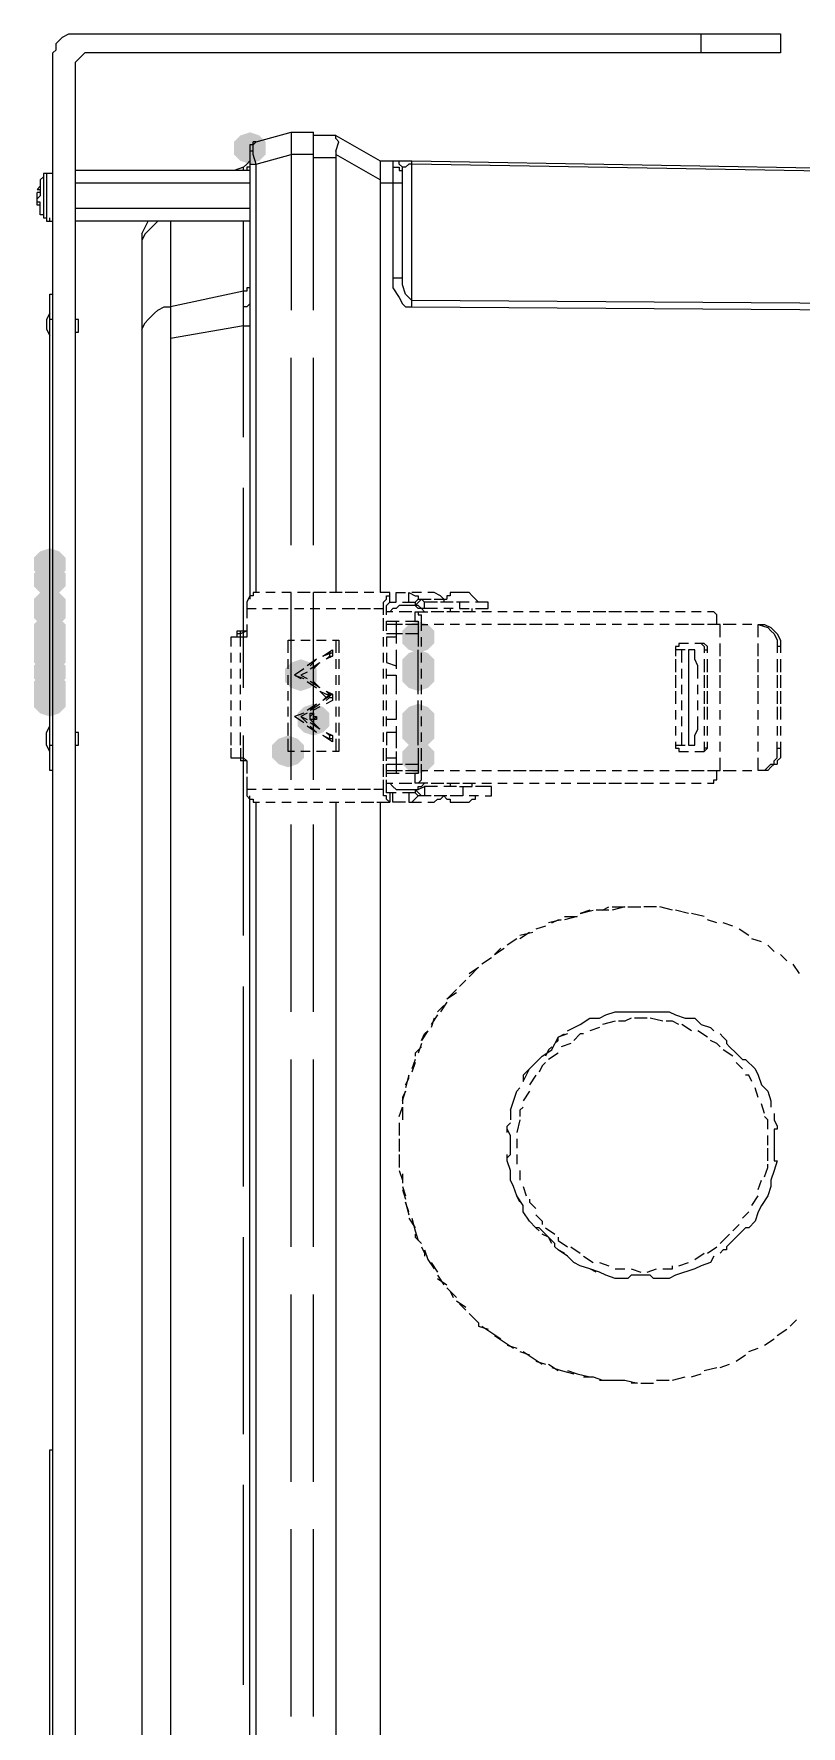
# Model space of a CAD drawing. Header units: feet. Extents: x -4 to 2246, y -9 to 1440.
# Drawn here: x 2061.952 to 2062.596, y 1385.548 to 1386.97 of the extents above; entities that cross this region are included whole.
import ezdxf

# ---------------------------------------------------------------- set-up
doc = ezdxf.new("R2010")
doc.units = ezdxf.units.FT
doc.header["$MEASUREMENT"] = 0
doc.layers.add('PDF8_LP_OBJ-Hidden', color=7, linetype='Continuous')
doc.layers.add('PDF8_LP_OBJ-Misc', color=7, linetype='Continuous')

msp = doc.modelspace()

# ---------------------------------------------------------------- hatches: boundary and pattern name
at = {"layer": 'PDF8_LP_OBJ-Hidden', "transparency": 33554559}
for points in [[(2062.274521, 1386.476559), (2062.282522, 1386.473892), (2062.287857, 1386.468557), (2062.287857, 1386.457889), (2062.282522, 1386.452554), (2062.274521, 1386.449887), (2062.266519, 1386.452554), (2062.261185, 1386.457889), (2062.261185, 1386.468557), (2062.266519, 1386.473892)], [(2062.175836, 1386.444553), (2062.183837, 1386.441886), (2062.189172, 1386.436551), (2062.189172, 1386.425883), (2062.183837, 1386.420548), (2062.175836, 1386.417881), (2062.167834, 1386.420548), (2062.1625, 1386.425883), (2062.1625, 1386.436551), (2062.167834, 1386.441886)], [(2062.274521, 1386.452554), (2062.282522, 1386.449887), (2062.287857, 1386.444553), (2062.287857, 1386.433884), (2062.282522, 1386.42855), (2062.274521, 1386.425883), (2062.266519, 1386.42855), (2062.261185, 1386.433884), (2062.261185, 1386.444553), (2062.266519, 1386.449887)], [(2062.274521, 1386.444553), (2062.282522, 1386.441886), (2062.287857, 1386.436551), (2062.287857, 1386.425883), (2062.282522, 1386.420548), (2062.274521, 1386.417881), (2062.266519, 1386.420548), (2062.261185, 1386.425883), (2062.261185, 1386.436551), (2062.266519, 1386.441886)], [(2062.186504, 1386.407213), (2062.194506, 1386.404545), (2062.19984, 1386.399211), (2062.19984, 1386.388542), (2062.194506, 1386.383208), (2062.186504, 1386.380541), (2062.178503, 1386.383208), (2062.173169, 1386.388542), (2062.173169, 1386.399211), (2062.178503, 1386.404545)], [(2062.274521, 1386.407213), (2062.282522, 1386.404545), (2062.287857, 1386.399211), (2062.287857, 1386.388542), (2062.282522, 1386.383208), (2062.274521, 1386.380541), (2062.266519, 1386.383208), (2062.261185, 1386.388542), (2062.261185, 1386.399211), (2062.266519, 1386.404545)], [(2062.274521, 1386.396544), (2062.282522, 1386.393877), (2062.287857, 1386.388542), (2062.287857, 1386.377874), (2062.282522, 1386.372539), (2062.274521, 1386.369872), (2062.266519, 1386.372539), (2062.261185, 1386.377874), (2062.261185, 1386.388542), (2062.266519, 1386.393877)], [(2062.165167, 1386.380541), (2062.173169, 1386.377874), (2062.178503, 1386.372539), (2062.178503, 1386.361871), (2062.173169, 1386.356536), (2062.165167, 1386.353869), (2062.157166, 1386.356536), (2062.151831, 1386.361871), (2062.151831, 1386.372539), (2062.157166, 1386.377874)], [(2062.274521, 1386.375207), (2062.282522, 1386.372539), (2062.287857, 1386.367205), (2062.287857, 1386.356536), (2062.282522, 1386.351202), (2062.274521, 1386.348535), (2062.266519, 1386.351202), (2062.261185, 1386.356536), (2062.261185, 1386.367205), (2062.266519, 1386.372539)]]:
    msp.add_hatch(color=256, dxfattribs=at).paths.add_polyline_path(points)
at = {"layer": 'PDF8_LP_OBJ-Misc', "transparency": 33554559}
for points in [[(2062.133161, 1386.887302), (2062.141163, 1386.884635), (2062.146497, 1386.8793), (2062.146497, 1386.868632), (2062.141163, 1386.863297), (2062.133161, 1386.86063), (2062.12516, 1386.863297), (2062.119825, 1386.868632), (2062.119825, 1386.8793), (2062.12516, 1386.884635)], [(2061.96513, 1386.537904), (2061.973131, 1386.535236), (2061.978466, 1386.529902), (2061.978466, 1386.519233), (2061.973131, 1386.513899), (2061.96513, 1386.511232), (2061.957128, 1386.513899), (2061.951794, 1386.519233), (2061.951794, 1386.529902), (2061.957128, 1386.535236)], [(2061.96513, 1386.524568), (2061.973131, 1386.521901), (2061.978466, 1386.516566), (2061.978466, 1386.505898), (2061.973131, 1386.500563), (2061.96513, 1386.497896), (2061.957128, 1386.500563), (2061.951794, 1386.505898), (2061.951794, 1386.516566), (2061.957128, 1386.521901)], [(2061.96513, 1386.50323), (2061.973131, 1386.500563), (2061.978466, 1386.495229), (2061.978466, 1386.48456), (2061.973131, 1386.479226), (2061.96513, 1386.476559), (2061.957128, 1386.479226), (2061.951794, 1386.48456), (2061.951794, 1386.495229), (2061.957128, 1386.500563)], [(2061.96513, 1386.497896), (2061.973131, 1386.495229), (2061.978466, 1386.489895), (2061.978466, 1386.479226), (2061.973131, 1386.473892), (2061.96513, 1386.471225), (2061.957128, 1386.473892), (2061.951794, 1386.479226), (2061.951794, 1386.489895), (2061.957128, 1386.495229)], [(2061.96513, 1386.481893), (2061.973131, 1386.479226), (2061.978466, 1386.473892), (2061.978466, 1386.463223), (2061.973131, 1386.457889), (2061.96513, 1386.455222), (2061.957128, 1386.457889), (2061.951794, 1386.463223), (2061.951794, 1386.473892), (2061.957128, 1386.479226)], [(2061.96513, 1386.479226), (2061.973131, 1386.476559), (2061.978466, 1386.471225), (2061.978466, 1386.460556), (2061.973131, 1386.455222), (2061.96513, 1386.452554), (2061.957128, 1386.455222), (2061.951794, 1386.460556), (2061.951794, 1386.471225), (2061.957128, 1386.476559)], [(2061.96513, 1386.473892), (2061.973131, 1386.471225), (2061.978466, 1386.46589), (2061.978466, 1386.455222), (2061.973131, 1386.449887), (2061.96513, 1386.44722), (2061.957128, 1386.449887), (2061.951794, 1386.455222), (2061.951794, 1386.46589), (2061.957128, 1386.471225)], [(2061.96513, 1386.471225), (2061.973131, 1386.468557), (2061.978466, 1386.463223), (2061.978466, 1386.452554), (2061.973131, 1386.44722), (2061.96513, 1386.444553), (2061.957128, 1386.44722), (2061.951794, 1386.452554), (2061.951794, 1386.463223), (2061.957128, 1386.468557)], [(2061.96513, 1386.468557), (2061.973131, 1386.46589), (2061.978466, 1386.460556), (2061.978466, 1386.449887), (2061.973131, 1386.444553), (2061.96513, 1386.441886), (2061.957128, 1386.444553), (2061.951794, 1386.449887), (2061.951794, 1386.460556), (2061.957128, 1386.46589)], [(2061.96513, 1386.463223), (2061.973131, 1386.460556), (2061.978466, 1386.455222), (2061.978466, 1386.444553), (2061.973131, 1386.439219), (2061.96513, 1386.436551), (2061.957128, 1386.439219), (2061.951794, 1386.444553), (2061.951794, 1386.455222), (2061.957128, 1386.460556)], [(2061.96513, 1386.460556), (2061.973131, 1386.457889), (2061.978466, 1386.452554), (2061.978466, 1386.441886), (2061.973131, 1386.436551), (2061.96513, 1386.433884), (2061.957128, 1386.436551), (2061.951794, 1386.441886), (2061.951794, 1386.452554), (2061.957128, 1386.457889)], [(2061.96513, 1386.44722), (2061.973131, 1386.444553), (2061.978466, 1386.439219), (2061.978466, 1386.42855), (2061.973131, 1386.423216), (2061.96513, 1386.420548), (2061.957128, 1386.423216), (2061.951794, 1386.42855), (2061.951794, 1386.439219), (2061.957128, 1386.444553)], [(2061.96513, 1386.433884), (2061.973131, 1386.431217), (2061.978466, 1386.425883), (2061.978466, 1386.415214), (2061.973131, 1386.40988), (2061.96513, 1386.407213), (2061.957128, 1386.40988), (2061.951794, 1386.415214), (2061.951794, 1386.425883), (2061.957128, 1386.431217)], [(2061.96513, 1386.42855), (2061.973131, 1386.425883), (2061.978466, 1386.420548), (2061.978466, 1386.40988), (2061.973131, 1386.404545), (2061.96513, 1386.401878), (2061.957128, 1386.404545), (2061.951794, 1386.40988), (2061.951794, 1386.420548), (2061.957128, 1386.425883)], [(2061.96513, 1386.425883), (2061.973131, 1386.423216), (2061.978466, 1386.417881), (2061.978466, 1386.407213), (2061.973131, 1386.401878), (2061.96513, 1386.399211), (2061.957128, 1386.401878), (2061.951794, 1386.407213), (2061.951794, 1386.417881), (2061.957128, 1386.423216)], [(2061.96513, 1386.423216), (2061.973131, 1386.420548), (2061.978466, 1386.415214), (2061.978466, 1386.404545), (2061.973131, 1386.399211), (2061.96513, 1386.396544), (2061.957128, 1386.399211), (2061.951794, 1386.404545), (2061.951794, 1386.415214), (2061.957128, 1386.420548)]]:
    msp.add_hatch(color=256, dxfattribs=at).paths.add_polyline_path(points)

# ---------------------------------------------------------------- linework, layer by layer
at = {"layer": 'PDF8_LP_OBJ-Hidden', "lineweight": 25}
for p, q in [((2062.274521, 1386.476559), (2062.274521, 1386.455222)), ((2062.50123, 1386.452554), (2062.50123, 1386.372539)), ((2062.274521, 1386.372539), (2062.274521, 1386.40988)), ((2062.274521, 1386.369872), (2062.274521, 1386.348535)), ((2062.285189, 1386.329865), (2062.274521, 1386.329865)), ((2062.439885, 1386.148498), (2062.485227, 1386.148498)), ((2062.426549, 1385.839107), (2062.447886, 1385.839107))]:
    msp.add_line(p, q, dxfattribs=at)
for points in [[(2062.141163, 1386.500563), (2062.135828, 1386.500563), (2062.135828, 1386.497896), (2062.133161, 1386.497896), (2062.130494, 1386.492562), (2062.130494, 1386.479226)], [(2062.154498, 1386.500563), (2062.146497, 1386.500563)], [(2062.167834, 1386.500563), (2062.159833, 1386.500563)], [(2062.183837, 1386.500563), (2062.173169, 1386.500563)], [(2062.197173, 1386.500563), (2062.186504, 1386.500563)], [(2062.210509, 1386.500563), (2062.19984, 1386.500563)], [(2062.223845, 1386.500563), (2062.213176, 1386.500563)], [(2062.237181, 1386.500563), (2062.229179, 1386.500563)], [(2062.250516, 1386.500563), (2062.242515, 1386.500563)], [(2062.247849, 1386.481893), (2062.247849, 1386.489895), (2062.250516, 1386.492562), (2062.255851, 1386.492562), (2062.255851, 1386.500563), (2062.263852, 1386.500563)], [(2062.250516, 1386.492562), (2062.250516, 1386.500563)], [(2062.266519, 1386.492562), (2062.266519, 1386.500563), (2062.271854, 1386.497896), (2062.274521, 1386.497896), (2062.274521, 1386.495229), (2062.285189, 1386.495229)], [(2062.277188, 1386.500563), (2062.269186, 1386.500563)], [(2062.295858, 1386.495229), (2062.293191, 1386.497896), (2062.287857, 1386.500563), (2062.282522, 1386.500563)], [(2062.325197, 1386.492562), (2062.32253, 1386.495229), (2062.319863, 1386.497896), (2062.317195, 1386.500563), (2062.301192, 1386.500563), (2062.301192, 1386.497896), (2062.298525, 1386.497896), (2062.298525, 1386.495229)], [(2062.130494, 1386.487227), (2062.138495, 1386.487227)], [(2062.14383, 1386.487227), (2062.151831, 1386.487227)], [(2062.157166, 1386.487227), (2062.165167, 1386.487227)], [(2062.170501, 1386.487227), (2062.178503, 1386.487227)], [(2062.183837, 1386.487227), (2062.191839, 1386.487227)], [(2062.197173, 1386.487227), (2062.205175, 1386.487227)], [(2062.210509, 1386.487227), (2062.221178, 1386.487227)], [(2062.223845, 1386.487227), (2062.234513, 1386.487227)], [(2062.237181, 1386.487227), (2062.245182, 1386.487227)], [(2062.245182, 1386.481893), (2062.245182, 1386.492562), (2062.247849, 1386.495229), (2062.247849, 1386.497896), (2062.250516, 1386.497896)], [(2062.253183, 1386.48456), (2062.247849, 1386.48456)], [(2062.274521, 1386.489895), (2062.258518, 1386.489895), (2062.255851, 1386.487227), (2062.253183, 1386.487227), (2062.250516, 1386.48456)], [(2062.269186, 1386.48456), (2062.258518, 1386.48456)], [(2062.261185, 1386.492562), (2062.271854, 1386.492562), (2062.274521, 1386.495229)], [(2062.277188, 1386.495229), (2062.271854, 1386.489895)], [(2062.271854, 1386.492562), (2062.271854, 1386.489895)], [(2062.290524, 1386.487227), (2062.274521, 1386.487227), (2062.271854, 1386.489895)], [(2062.271854, 1386.476559), (2062.271854, 1386.48456), (2062.282522, 1386.48456)], [(2062.274521, 1386.489895), (2062.277188, 1386.487227)], [(2062.274521, 1386.48456), (2062.274521, 1386.481893), (2062.277188, 1386.481893)], [(2062.290524, 1386.492562), (2062.279855, 1386.492562), (2062.277188, 1386.495229)], [(2062.279855, 1386.48456), (2062.277188, 1386.487227)], [(2062.279855, 1386.487227), (2062.279855, 1386.492562)], [(2062.295858, 1386.48456), (2062.285189, 1386.48456)], [(2062.287857, 1386.495229), (2062.298525, 1386.495229)], [(2062.30386, 1386.492562), (2062.293191, 1386.492562)], [(2062.295858, 1386.495229), (2062.295858, 1386.492562)], [(2062.30386, 1386.487227), (2062.295858, 1386.487227)], [(2062.309194, 1386.48456), (2062.298525, 1386.48456)], [(2062.301192, 1386.487227), (2062.301192, 1386.48456)], [(2062.317195, 1386.492562), (2062.306527, 1386.492562)], [(2062.309194, 1386.492562), (2062.309194, 1386.487227), (2062.317195, 1386.487227)], [(2062.32253, 1386.48456), (2062.311861, 1386.48456)], [(2062.319863, 1386.48456), (2062.319863, 1386.487227)], [(2062.32253, 1386.487227), (2062.333198, 1386.487227), (2062.333198, 1386.492562), (2062.32253, 1386.492562)], [(2062.335866, 1386.48456), (2062.327864, 1386.48456)], [(2062.349201, 1386.48456), (2062.3412, 1386.48456)], [(2062.362537, 1386.48456), (2062.354536, 1386.48456)], [(2062.375873, 1386.48456), (2062.367871, 1386.48456)], [(2062.389209, 1386.48456), (2062.381207, 1386.48456)], [(2062.402545, 1386.48456), (2062.394543, 1386.48456)], [(2062.418548, 1386.48456), (2062.407879, 1386.48456)], [(2062.431883, 1386.48456), (2062.421215, 1386.48456)], [(2062.445219, 1386.48456), (2062.434551, 1386.48456)], [(2062.458555, 1386.48456), (2062.447886, 1386.48456)], [(2062.471891, 1386.48456), (2062.461222, 1386.48456)], [(2062.485227, 1386.48456), (2062.477225, 1386.48456)], [(2062.498562, 1386.48456), (2062.490561, 1386.48456)], [(2062.511898, 1386.48456), (2062.503897, 1386.48456)], [(2062.525234, 1386.473892), (2062.525234, 1386.481893), (2062.522567, 1386.48456), (2062.517233, 1386.48456)], [(2062.130494, 1386.473892), (2062.130494, 1386.463223), (2062.117158, 1386.463223), (2062.117158, 1386.455222)], [(2062.245182, 1386.468557), (2062.245182, 1386.479226)], [(2062.247849, 1386.468557), (2062.247849, 1386.476559), (2062.258518, 1386.476559)], [(2062.261185, 1386.473892), (2062.247849, 1386.473892)], [(2062.255851, 1386.476559), (2062.255851, 1386.457889)], [(2062.263852, 1386.476559), (2062.274521, 1386.476559)], [(2062.274521, 1386.473892), (2062.263852, 1386.473892)], [(2062.277188, 1386.468557), (2062.277188, 1386.481893)], [(2062.277188, 1386.473892), (2062.282522, 1386.473892)], [(2062.295858, 1386.473892), (2062.287857, 1386.473892)], [(2062.309194, 1386.473892), (2062.301192, 1386.473892)], [(2062.32253, 1386.473892), (2062.314528, 1386.473892)], [(2062.335866, 1386.473892), (2062.327864, 1386.473892)], [(2062.351869, 1386.473892), (2062.3412, 1386.473892)], [(2062.365204, 1386.473892), (2062.354536, 1386.473892)], [(2062.37854, 1386.473892), (2062.367871, 1386.473892)], [(2062.391876, 1386.473892), (2062.381207, 1386.473892)], [(2062.405212, 1386.473892), (2062.39721, 1386.473892)], [(2062.418548, 1386.473892), (2062.410546, 1386.473892)], [(2062.431883, 1386.473892), (2062.423882, 1386.473892)], [(2062.445219, 1386.473892), (2062.437218, 1386.473892)], [(2062.458555, 1386.473892), (2062.450554, 1386.473892)], [(2062.471891, 1386.473892), (2062.463889, 1386.473892)], [(2062.485227, 1386.473892), (2062.477225, 1386.473892)], [(2062.50123, 1386.473892), (2062.490561, 1386.473892)], [(2062.514565, 1386.473892), (2062.503897, 1386.473892)], [(2062.527901, 1386.463223), (2062.527901, 1386.473892), (2062.517233, 1386.473892)], [(2062.541237, 1386.473892), (2062.530568, 1386.473892)], [(2062.554573, 1386.473892), (2062.546571, 1386.473892)], [(2062.559907, 1386.473892), (2062.565242, 1386.473892), (2062.570576, 1386.471225), (2062.573243, 1386.468557), (2062.57591, 1386.46589), (2062.578577, 1386.460556), (2062.578577, 1386.449887)], [(2062.559907, 1386.463223), (2062.559907, 1386.473892), (2062.567909, 1386.471225), (2062.570576, 1386.468557), (2062.573243, 1386.46589), (2062.57591, 1386.460556), (2062.57591, 1386.449887)], [(2062.122492, 1386.463223), (2062.122492, 1386.468557), (2062.130494, 1386.468557)], [(2062.130494, 1386.468557), (2062.12516, 1386.46589), (2062.122492, 1386.46589)], [(2062.12516, 1386.455222), (2062.12516, 1386.468557)], [(2062.165167, 1386.449887), (2062.165167, 1386.460556), (2062.170501, 1386.460556)], [(2062.175836, 1386.460556), (2062.183837, 1386.460556)], [(2062.189172, 1386.460556), (2062.197173, 1386.460556)], [(2062.202507, 1386.460556), (2062.207842, 1386.460556), (2062.207842, 1386.449887)], [(2062.205175, 1386.460556), (2062.205175, 1386.449887)], [(2062.245182, 1386.455222), (2062.245182, 1386.463223)], [(2062.261185, 1386.46589), (2062.247849, 1386.46589)], [(2062.255851, 1386.463223), (2062.247849, 1386.463223), (2062.247849, 1386.455222)], [(2062.274521, 1386.46589), (2062.263852, 1386.46589)], [(2062.277188, 1386.455222), (2062.277188, 1386.463223)], [(2062.50123, 1386.457889), (2062.493228, 1386.457889), (2062.493228, 1386.455222), (2062.490561, 1386.455222), (2062.490561, 1386.44722)], [(2062.517233, 1386.449887), (2062.517233, 1386.455222), (2062.514565, 1386.457889), (2062.506564, 1386.457889)], [(2062.511898, 1386.457889), (2062.514565, 1386.455222), (2062.514565, 1386.449887)], [(2062.527901, 1386.44722), (2062.527901, 1386.457889)], [(2062.559907, 1386.44722), (2062.559907, 1386.457889)], [(2062.117158, 1386.449887), (2062.117158, 1386.441886)], [(2062.12516, 1386.441886), (2062.12516, 1386.449887)], [(2062.165167, 1386.436551), (2062.165167, 1386.444553)], [(2062.189172, 1386.444553), (2062.18117, 1386.439219)], [(2062.189172, 1386.444553), (2062.183837, 1386.439219)], [(2062.183837, 1386.436551), (2062.191839, 1386.441886), (2062.186504, 1386.436551)], [(2062.194506, 1386.44722), (2062.202507, 1386.452554), (2062.202507, 1386.44722), (2062.197173, 1386.444553), (2062.19984, 1386.44722)], [(2062.19984, 1386.449887), (2062.19984, 1386.44722), (2062.202507, 1386.44722)], [(2062.205175, 1386.444553), (2062.205175, 1386.436551)], [(2062.207842, 1386.444553), (2062.207842, 1386.436551)], [(2062.245182, 1386.441886), (2062.245182, 1386.449887)], [(2062.247849, 1386.449887), (2062.247849, 1386.441886), (2062.255851, 1386.439219)], [(2062.255851, 1386.452554), (2062.255851, 1386.436551)], [(2062.274521, 1386.415214), (2062.274521, 1386.452554)], [(2062.277188, 1386.441886), (2062.277188, 1386.449887)], [(2062.498562, 1386.452554), (2062.490561, 1386.452554)], [(2062.490561, 1386.444553), (2062.490561, 1386.433884)], [(2062.495895, 1386.441886), (2062.495895, 1386.452554)], [(2062.509231, 1386.42855), (2062.509231, 1386.439219), (2062.506564, 1386.444553), (2062.506564, 1386.452554), (2062.50123, 1386.452554)], [(2062.514565, 1386.452554), (2062.517233, 1386.452554)], [(2062.514565, 1386.444553), (2062.514565, 1386.433884)], [(2062.517233, 1386.433884), (2062.517233, 1386.444553)], [(2062.527901, 1386.433884), (2062.527901, 1386.444553)], [(2062.559907, 1386.433884), (2062.559907, 1386.444553)], [(2062.578577, 1386.455222), (2062.57591, 1386.455222)], [(2062.57591, 1386.444553), (2062.57591, 1386.433884)], [(2062.578577, 1386.444553), (2062.578577, 1386.433884)], [(2062.117158, 1386.436551), (2062.117158, 1386.42855)], [(2062.12516, 1386.42855), (2062.12516, 1386.436551)], [(2062.165167, 1386.423216), (2062.165167, 1386.431217)], [(2062.178503, 1386.436551), (2062.170501, 1386.431217), (2062.178503, 1386.42855)], [(2062.170501, 1386.431217), (2062.175836, 1386.42855)], [(2062.18117, 1386.433884), (2062.175836, 1386.431217)], [(2062.175836, 1386.431217), (2062.18117, 1386.42855)], [(2062.205175, 1386.431217), (2062.205175, 1386.423216)], [(2062.207842, 1386.431217), (2062.207842, 1386.423216)], [(2062.245182, 1386.42855), (2062.245182, 1386.436551)], [(2062.247849, 1386.42855), (2062.247849, 1386.436551)], [(2062.247849, 1386.431217), (2062.255851, 1386.431217), (2062.255851, 1386.415214)], [(2062.277188, 1386.42855), (2062.277188, 1386.436551)], [(2062.490561, 1386.431217), (2062.490561, 1386.420548)], [(2062.495895, 1386.42855), (2062.495895, 1386.436551)], [(2062.514565, 1386.431217), (2062.514565, 1386.420548)], [(2062.517233, 1386.420548), (2062.517233, 1386.431217)], [(2062.527901, 1386.420548), (2062.527901, 1386.431217)], [(2062.559907, 1386.420548), (2062.559907, 1386.431217)], [(2062.57591, 1386.431217), (2062.57591, 1386.420548)], [(2062.578577, 1386.431217), (2062.578577, 1386.420548)], [(2062.117158, 1386.423216), (2062.117158, 1386.415214)], [(2062.12516, 1386.415214), (2062.12516, 1386.423216)], [(2062.165167, 1386.40988), (2062.165167, 1386.417881)], [(2062.18117, 1386.425883), (2062.189172, 1386.420548)], [(2062.186504, 1386.425883), (2062.191839, 1386.420548), (2062.183837, 1386.425883)], [(2062.191839, 1386.417881), (2062.197173, 1386.412547)], [(2062.191839, 1386.417881), (2062.197173, 1386.415214)], [(2062.194506, 1386.40988), (2062.19984, 1386.415214), (2062.19984, 1386.412547), (2062.197173, 1386.40988)], [(2062.197173, 1386.415214), (2062.202507, 1386.415214), (2062.194506, 1386.40988)], [(2062.197173, 1386.417881), (2062.202507, 1386.415214), (2062.197173, 1386.412547)], [(2062.197173, 1386.417881), (2062.19984, 1386.415214)], [(2062.202507, 1386.415214), (2062.202507, 1386.40988), (2062.197173, 1386.407213)], [(2062.205175, 1386.417881), (2062.205175, 1386.40988)], [(2062.207842, 1386.417881), (2062.207842, 1386.40988)], [(2062.245182, 1386.415214), (2062.245182, 1386.423216)], [(2062.247849, 1386.415214), (2062.247849, 1386.423216)], [(2062.277188, 1386.415214), (2062.277188, 1386.423216)], [(2062.490561, 1386.417881), (2062.490561, 1386.407213)], [(2062.495895, 1386.415214), (2062.495895, 1386.423216)], [(2062.509231, 1386.415214), (2062.509231, 1386.423216)], [(2062.514565, 1386.417881), (2062.514565, 1386.407213)], [(2062.517233, 1386.407213), (2062.517233, 1386.417881)], [(2062.527901, 1386.407213), (2062.527901, 1386.417881)], [(2062.559907, 1386.407213), (2062.559907, 1386.417881)], [(2062.57591, 1386.417881), (2062.57591, 1386.407213)], [(2062.578577, 1386.417881), (2062.578577, 1386.407213)], [(2062.117158, 1386.40988), (2062.117158, 1386.401878)], [(2062.12516, 1386.401878), (2062.12516, 1386.40988)], [(2062.165167, 1386.396544), (2062.165167, 1386.404545)], [(2062.178503, 1386.399211), (2062.170501, 1386.396544)], [(2062.18117, 1386.399211), (2062.175836, 1386.396544), (2062.18117, 1386.39121)], [(2062.18117, 1386.401878), (2062.189172, 1386.407213), (2062.183837, 1386.401878), (2062.191839, 1386.407213)], [(2062.189172, 1386.393877), (2062.183837, 1386.393877), (2062.183837, 1386.399211), (2062.186504, 1386.399211)], [(2062.183837, 1386.396544), (2062.186504, 1386.399211), (2062.186504, 1386.396544), (2062.189172, 1386.396544), (2062.189172, 1386.393877)], [(2062.191839, 1386.404545), (2062.186504, 1386.401878)], [(2062.19984, 1386.412547), (2062.202507, 1386.412547)], [(2062.205175, 1386.404545), (2062.205175, 1386.396544)], [(2062.207842, 1386.404545), (2062.207842, 1386.396544)], [(2062.245182, 1386.401878), (2062.245182, 1386.40988)], [(2062.255851, 1386.40988), (2062.255851, 1386.393877), (2062.247849, 1386.393877)], [(2062.247849, 1386.401878), (2062.247849, 1386.40988)], [(2062.277188, 1386.401878), (2062.277188, 1386.40988)], [(2062.490561, 1386.401878), (2062.490561, 1386.393877)], [(2062.495895, 1386.401878), (2062.495895, 1386.40988)], [(2062.509231, 1386.401878), (2062.509231, 1386.40988)], [(2062.514565, 1386.404545), (2062.514565, 1386.393877)], [(2062.517233, 1386.393877), (2062.517233, 1386.404545)], [(2062.527901, 1386.393877), (2062.527901, 1386.401878)], [(2062.559907, 1386.393877), (2062.559907, 1386.401878)], [(2062.57591, 1386.404545), (2062.57591, 1386.393877)], [(2062.578577, 1386.404545), (2062.578577, 1386.393877)], [(2062.117158, 1386.396544), (2062.117158, 1386.388542)], [(2062.12516, 1386.388542), (2062.12516, 1386.396544)], [(2062.165167, 1386.380541), (2062.165167, 1386.39121)], [(2062.178503, 1386.39121), (2062.170501, 1386.396544)], [(2062.175836, 1386.396544), (2062.18117, 1386.393877)], [(2062.183837, 1386.388542), (2062.189172, 1386.383208), (2062.18117, 1386.388542)], [(2062.183837, 1386.393877), (2062.186504, 1386.39121), (2062.191839, 1386.385875)], [(2062.191839, 1386.385875), (2062.183837, 1386.39121)], [(2062.189172, 1386.396544), (2062.186504, 1386.393877)], [(2062.186504, 1386.393877), (2062.186504, 1386.39121)], [(2062.205175, 1386.39121), (2062.205175, 1386.383208)], [(2062.207842, 1386.39121), (2062.207842, 1386.380541)], [(2062.245182, 1386.388542), (2062.245182, 1386.396544)], [(2062.247849, 1386.388542), (2062.247849, 1386.396544)], [(2062.255851, 1386.388542), (2062.255851, 1386.369872)], [(2062.277188, 1386.388542), (2062.277188, 1386.396544)], [(2062.490561, 1386.388542), (2062.490561, 1386.380541)], [(2062.495895, 1386.388542), (2062.495895, 1386.396544)], [(2062.50123, 1386.372539), (2062.506564, 1386.372539), (2062.506564, 1386.380541), (2062.509231, 1386.385875), (2062.509231, 1386.396544)], [(2062.514565, 1386.388542), (2062.514565, 1386.380541)], [(2062.517233, 1386.380541), (2062.517233, 1386.388542)], [(2062.527901, 1386.380541), (2062.527901, 1386.388542)], [(2062.559907, 1386.380541), (2062.559907, 1386.388542)], [(2062.57591, 1386.388542), (2062.57591, 1386.380541)], [(2062.578577, 1386.388542), (2062.578577, 1386.380541)], [(2062.117158, 1386.383208), (2062.117158, 1386.372539)], [(2062.12516, 1386.372539), (2062.12516, 1386.383208)], [(2062.170501, 1386.367205), (2062.165167, 1386.367205), (2062.165167, 1386.377874)], [(2062.202507, 1386.380541), (2062.202507, 1386.375207), (2062.194506, 1386.380541)], [(2062.19984, 1386.380541), (2062.19984, 1386.377874), (2062.194506, 1386.380541)], [(2062.202507, 1386.377874), (2062.19984, 1386.377874)], [(2062.207842, 1386.377874), (2062.207842, 1386.367205), (2062.202507, 1386.367205)], [(2062.205175, 1386.377874), (2062.205175, 1386.367205)], [(2062.245182, 1386.375207), (2062.245182, 1386.383208)], [(2062.255851, 1386.383208), (2062.247849, 1386.383208), (2062.247849, 1386.372539)], [(2062.277188, 1386.375207), (2062.277188, 1386.383208)], [(2062.490561, 1386.375207), (2062.490561, 1386.369872), (2062.493228, 1386.369872), (2062.493228, 1386.367205), (2062.50123, 1386.367205)], [(2062.490561, 1386.372539), (2062.498562, 1386.372539)], [(2062.495895, 1386.372539), (2062.495895, 1386.383208)], [(2062.506564, 1386.367205), (2062.514565, 1386.367205), (2062.517233, 1386.369872), (2062.517233, 1386.375207)], [(2062.514565, 1386.375207), (2062.514565, 1386.367205)], [(2062.527901, 1386.367205), (2062.527901, 1386.375207)], [(2062.559907, 1386.367205), (2062.559907, 1386.375207)], [(2062.573243, 1386.356536), (2062.573243, 1386.359204), (2062.57591, 1386.361871), (2062.57591, 1386.375207)], [(2062.578577, 1386.375207), (2062.578577, 1386.361871), (2062.57591, 1386.359204), (2062.57591, 1386.356536)], [(2062.117158, 1386.369872), (2062.117158, 1386.361871), (2062.127827, 1386.361871), (2062.130494, 1386.359204), (2062.12516, 1386.359204)], [(2062.12516, 1386.369872), (2062.12516, 1386.359204)], [(2062.130494, 1386.359204), (2062.130494, 1386.348535)], [(2062.183837, 1386.367205), (2062.175836, 1386.367205)], [(2062.197173, 1386.367205), (2062.189172, 1386.367205)], [(2062.245182, 1386.359204), (2062.245182, 1386.369872)], [(2062.245182, 1386.345868), (2062.245182, 1386.356536)], [(2062.247849, 1386.359204), (2062.247849, 1386.369872)], [(2062.247849, 1386.361871), (2062.255851, 1386.361871)], [(2062.247849, 1386.345868), (2062.247849, 1386.356536), (2062.261185, 1386.356536)], [(2062.255851, 1386.367205), (2062.255851, 1386.348535)], [(2062.263852, 1386.356536), (2062.274521, 1386.356536)], [(2062.274521, 1386.340534), (2062.277188, 1386.343201), (2062.277188, 1386.356536)], [(2062.277188, 1386.359204), (2062.277188, 1386.369872)], [(2062.517233, 1386.369872), (2062.514565, 1386.369872)], [(2062.517233, 1386.351202), (2062.527901, 1386.351202), (2062.527901, 1386.361871)], [(2062.559907, 1386.351202), (2062.559907, 1386.361871)], [(2062.573243, 1386.356536), (2062.570576, 1386.353869), (2062.567909, 1386.351202), (2062.559907, 1386.351202)], [(2062.565242, 1386.351202), (2062.567909, 1386.353869), (2062.570576, 1386.356536), (2062.57591, 1386.356536)], [(2062.57591, 1386.369872), (2062.578577, 1386.369872)], [(2062.130494, 1386.345868), (2062.130494, 1386.329865), (2062.133161, 1386.327198), (2062.135828, 1386.327198), (2062.135828, 1386.324531), (2062.141163, 1386.324531)], [(2062.239848, 1386.324531), (2062.250516, 1386.324531), (2062.247849, 1386.327198), (2062.247849, 1386.329865), (2062.245182, 1386.329865), (2062.245182, 1386.343201)], [(2062.247849, 1386.351202), (2062.261185, 1386.351202)], [(2062.258518, 1386.348535), (2062.247849, 1386.348535)], [(2062.255851, 1386.332532), (2062.247849, 1386.332532), (2062.247849, 1386.343201)], [(2062.263852, 1386.351202), (2062.274521, 1386.351202)], [(2062.274521, 1386.348535), (2062.263852, 1386.348535)], [(2062.282522, 1386.340534), (2062.271854, 1386.340534), (2062.271854, 1386.348535)], [(2062.277188, 1386.351202), (2062.282522, 1386.351202)], [(2062.287857, 1386.351202), (2062.295858, 1386.351202)], [(2062.301192, 1386.351202), (2062.309194, 1386.351202)], [(2062.314528, 1386.351202), (2062.32253, 1386.351202)], [(2062.327864, 1386.351202), (2062.335866, 1386.351202)], [(2062.3412, 1386.351202), (2062.351869, 1386.351202)], [(2062.354536, 1386.351202), (2062.365204, 1386.351202)], [(2062.367871, 1386.351202), (2062.37854, 1386.351202)], [(2062.381207, 1386.351202), (2062.391876, 1386.351202)], [(2062.39721, 1386.351202), (2062.405212, 1386.351202)], [(2062.410546, 1386.351202), (2062.418548, 1386.351202)], [(2062.423882, 1386.351202), (2062.431883, 1386.351202)], [(2062.437218, 1386.351202), (2062.445219, 1386.351202)], [(2062.450554, 1386.351202), (2062.458555, 1386.351202)], [(2062.463889, 1386.351202), (2062.471891, 1386.351202)], [(2062.477225, 1386.351202), (2062.485227, 1386.351202)], [(2062.490561, 1386.351202), (2062.50123, 1386.351202)], [(2062.503897, 1386.351202), (2062.514565, 1386.351202)], [(2062.517233, 1386.340534), (2062.522567, 1386.340534), (2062.522567, 1386.343201), (2062.525234, 1386.343201), (2062.525234, 1386.351202)], [(2062.530568, 1386.351202), (2062.541237, 1386.351202)], [(2062.546571, 1386.351202), (2062.554573, 1386.351202)], [(2062.138495, 1386.335199), (2062.130494, 1386.335199)], [(2062.151831, 1386.335199), (2062.14383, 1386.335199)], [(2062.165167, 1386.335199), (2062.157166, 1386.335199)], [(2062.178503, 1386.335199), (2062.170501, 1386.335199)], [(2062.191839, 1386.335199), (2062.183837, 1386.335199)], [(2062.205175, 1386.335199), (2062.197173, 1386.335199)], [(2062.221178, 1386.335199), (2062.210509, 1386.335199)], [(2062.234513, 1386.335199), (2062.223845, 1386.335199)], [(2062.245182, 1386.335199), (2062.237181, 1386.335199)], [(2062.247849, 1386.340534), (2062.253183, 1386.340534)], [(2062.250516, 1386.340534), (2062.253183, 1386.337866), (2062.255851, 1386.335199), (2062.274521, 1386.335199), (2062.274521, 1386.337866), (2062.277188, 1386.337866), (2062.279855, 1386.340534)], [(2062.250516, 1386.332532), (2062.250516, 1386.324531)], [(2062.263852, 1386.324531), (2062.253183, 1386.324531), (2062.253183, 1386.332532)], [(2062.258518, 1386.340534), (2062.269186, 1386.340534)], [(2062.271854, 1386.332532), (2062.261185, 1386.332532)], [(2062.266519, 1386.332532), (2062.266519, 1386.324531), (2062.277188, 1386.324531)], [(2062.277188, 1386.329865), (2062.271854, 1386.335199), (2062.271854, 1386.332532), (2062.274521, 1386.329865), (2062.269186, 1386.324531)], [(2062.274521, 1386.335199), (2062.279855, 1386.337866), (2062.279855, 1386.329865)], [(2062.290524, 1386.337866), (2062.279855, 1386.337866)], [(2062.282522, 1386.324531), (2062.287857, 1386.324531), (2062.290524, 1386.327198), (2062.293191, 1386.327198), (2062.295858, 1386.329865)], [(2062.285189, 1386.340534), (2062.295858, 1386.340534)], [(2062.298525, 1386.329865), (2062.287857, 1386.329865)], [(2062.306527, 1386.337866), (2062.295858, 1386.337866)], [(2062.295858, 1386.329865), (2062.298525, 1386.327198), (2062.301192, 1386.327198), (2062.301192, 1386.324531), (2062.317195, 1386.324531), (2062.319863, 1386.327198), (2062.32253, 1386.327198), (2062.32253, 1386.329865)], [(2062.298525, 1386.340534), (2062.309194, 1386.340534)], [(2062.301192, 1386.340534), (2062.301192, 1386.337866)], [(2062.311861, 1386.337866), (2062.311861, 1386.329865), (2062.301192, 1386.329865)], [(2062.309194, 1386.337866), (2062.319863, 1386.337866), (2062.319863, 1386.340534)], [(2062.311861, 1386.340534), (2062.32253, 1386.340534)], [(2062.325197, 1386.329865), (2062.317195, 1386.329865)], [(2062.330531, 1386.329865), (2062.335866, 1386.329865), (2062.335866, 1386.337866), (2062.32253, 1386.337866)], [(2062.327864, 1386.340534), (2062.335866, 1386.340534)], [(2062.3412, 1386.340534), (2062.349201, 1386.340534)], [(2062.354536, 1386.340534), (2062.362537, 1386.340534)], [(2062.367871, 1386.340534), (2062.375873, 1386.340534)], [(2062.381207, 1386.340534), (2062.389209, 1386.340534)], [(2062.394543, 1386.340534), (2062.402545, 1386.340534)], [(2062.407879, 1386.340534), (2062.418548, 1386.340534)], [(2062.421215, 1386.340534), (2062.431883, 1386.340534)], [(2062.434551, 1386.340534), (2062.445219, 1386.340534)], [(2062.447886, 1386.340534), (2062.458555, 1386.340534)], [(2062.461222, 1386.340534), (2062.471891, 1386.340534)], [(2062.477225, 1386.340534), (2062.485227, 1386.340534)], [(2062.490561, 1386.340534), (2062.498562, 1386.340534)], [(2062.503897, 1386.340534), (2062.511898, 1386.340534)], [(2062.146497, 1386.324531), (2062.154498, 1386.324531)], [(2062.159833, 1386.324531), (2062.167834, 1386.324531)], [(2062.173169, 1386.324531), (2062.18117, 1386.324531)], [(2062.186504, 1386.324531), (2062.194506, 1386.324531)], [(2062.19984, 1386.324531), (2062.207842, 1386.324531)], [(2062.213176, 1386.324531), (2062.221178, 1386.324531)], [(2062.226512, 1386.324531), (2062.237181, 1386.324531)], [(2062.418548, 1386.233847), (2062.410546, 1386.23118), (2062.421215, 1386.233847)], [(2062.434551, 1386.233847), (2062.423882, 1386.233847)], [(2062.429216, 1386.233847), (2062.434551, 1386.236514)], [(2062.437218, 1386.236514), (2062.447886, 1386.236514), (2062.437218, 1386.233847)], [(2062.450554, 1386.236514), (2062.461222, 1386.236514)], [(2062.474558, 1386.236514), (2062.463889, 1386.236514)], [(2062.487894, 1386.233847), (2062.477225, 1386.236514)], [(2062.50123, 1386.23118), (2062.490561, 1386.233847)], [(2062.514565, 1386.228513), (2062.503897, 1386.23118)], [(2062.367871, 1386.215177), (2062.35987, 1386.209843)], [(2062.370539, 1386.215177), (2062.35987, 1386.21251)], [(2062.381207, 1386.220511), (2062.373206, 1386.217844)], [(2062.386542, 1386.223178), (2062.391876, 1386.225846), (2062.394543, 1386.225846), (2062.383874, 1386.223178)], [(2062.39721, 1386.228513), (2062.407879, 1386.228513), (2062.39721, 1386.225846)], [(2062.525234, 1386.223178), (2062.517233, 1386.225846)], [(2062.53857, 1386.220511), (2062.530568, 1386.223178)], [(2062.551906, 1386.21251), (2062.543904, 1386.217844)], [(2062.343867, 1386.201841), (2062.338533, 1386.196507), (2062.346534, 1386.201841)], [(2062.357203, 1386.209843), (2062.349201, 1386.204508)], [(2062.562574, 1386.207175), (2062.554573, 1386.209843)], [(2062.573243, 1386.199174), (2062.567909, 1386.204508)], [(2062.335866, 1386.19384), (2062.327864, 1386.188505)], [(2062.583912, 1386.191172), (2062.578577, 1386.196507)], [(2062.59458, 1386.180504), (2062.589246, 1386.188505)], [(2062.309194, 1386.169835), (2062.314528, 1386.175169)], [(2062.317195, 1386.180504), (2062.325197, 1386.185838), (2062.317195, 1386.177837)], [(2062.306527, 1386.164501), (2062.298525, 1386.159166), (2062.301192, 1386.161834), (2062.306527, 1386.167168)], [(2062.290524, 1386.145831), (2062.285189, 1386.137829)], [(2062.295858, 1386.153832), (2062.290524, 1386.148498)], [(2062.298525, 1386.156499), (2062.293191, 1386.148498)], [(2062.426549, 1386.143163), (2062.431883, 1386.145831), (2062.439885, 1386.148498)], [(2062.485227, 1386.148498), (2062.490561, 1386.145831), (2062.498562, 1386.143163), (2062.506564, 1386.143163), (2062.511898, 1386.137829), (2062.5199, 1386.135162), (2062.522567, 1386.132495)], [(2062.287857, 1386.143163), (2062.285189, 1386.135162)], [(2062.373206, 1386.105823), (2062.37854, 1386.111157), (2062.386542, 1386.116492), (2062.389209, 1386.121826), (2062.391876, 1386.124493), (2062.391876, 1386.12716), (2062.39721, 1386.129828)], [(2062.399877, 1386.129828), (2062.391876, 1386.12716), (2062.389209, 1386.121826)], [(2062.399877, 1386.132495), (2062.410546, 1386.137829), (2062.418548, 1386.143163), (2062.426549, 1386.143163)], [(2062.413213, 1386.129828), (2062.410546, 1386.129828), (2062.405212, 1386.124493)], [(2062.426549, 1386.135162), (2062.418548, 1386.132495)], [(2062.439885, 1386.140496), (2062.429216, 1386.137829)], [(2062.453221, 1386.143163), (2062.447886, 1386.140496), (2062.442552, 1386.140496)], [(2062.466557, 1386.143163), (2062.455888, 1386.143163)], [(2062.479892, 1386.140496), (2062.469224, 1386.143163)], [(2062.493228, 1386.137829), (2062.487894, 1386.140496), (2062.48256, 1386.140496)], [(2062.503897, 1386.132495), (2062.495895, 1386.137829)], [(2062.517233, 1386.12716), (2062.509231, 1386.132495)], [(2062.527901, 1386.129828), (2062.530568, 1386.12716), (2062.533236, 1386.124493), (2062.533236, 1386.121826), (2062.535903, 1386.119159), (2062.541237, 1386.113825), (2062.546571, 1386.10849), (2062.549239, 1386.10849), (2062.55724, 1386.100489), (2062.559907, 1386.095155), (2062.562574, 1386.087153), (2062.567909, 1386.081819), (2062.570576, 1386.073817), (2062.570576, 1386.068483)], [(2062.277188, 1386.119159), (2062.271854, 1386.113825), (2062.271854, 1386.111157)], [(2062.277188, 1386.121826), (2062.274521, 1386.113825)], [(2062.386542, 1386.119159), (2062.383874, 1386.116492), (2062.381207, 1386.111157)], [(2062.402545, 1386.121826), (2062.394543, 1386.119159)], [(2062.527901, 1386.119159), (2062.525234, 1386.121826), (2062.5199, 1386.124493)], [(2062.53857, 1386.111157), (2062.530568, 1386.116492)], [(2062.271854, 1386.10849), (2062.269186, 1386.100489)], [(2062.271854, 1386.105823), (2062.269186, 1386.097822)], [(2062.367871, 1386.100489), (2062.362537, 1386.095155), (2062.362537, 1386.08982), (2062.367871, 1386.100489), (2062.373206, 1386.105823)], [(2062.381207, 1386.105823), (2062.37854, 1386.103156), (2062.375873, 1386.097822)], [(2062.391876, 1386.113825), (2062.383874, 1386.10849)], [(2062.546571, 1386.100489), (2062.541237, 1386.105823)], [(2062.263852, 1386.087153), (2062.266519, 1386.092487), (2062.266519, 1386.095155), (2062.263852, 1386.084486)], [(2062.373206, 1386.095155), (2062.367871, 1386.087153)], [(2062.554573, 1386.08982), (2062.551906, 1386.095155), (2062.549239, 1386.095155)], [(2062.261185, 1386.073817), (2062.263852, 1386.081819), (2062.261185, 1386.076484), (2062.261185, 1386.07115)], [(2062.351869, 1386.065816), (2062.357203, 1386.081819), (2062.35987, 1386.084486)], [(2062.367871, 1386.081819), (2062.362537, 1386.073817)], [(2062.559907, 1386.076484), (2062.55724, 1386.084486)], [(2062.258518, 1386.060481), (2062.261185, 1386.068483), (2062.261185, 1386.057814)], [(2062.351869, 1386.065816), (2062.351869, 1386.057814)], [(2062.362537, 1386.068483), (2062.35987, 1386.065816), (2062.35987, 1386.060481)], [(2062.573243, 1386.063149), (2062.573243, 1386.057814), (2062.57591, 1386.05248), (2062.57591, 1386.049813), (2062.573243, 1386.049813), (2062.573243, 1386.023141), (2062.57591, 1386.023141), (2062.573243, 1386.01514), (2062.570576, 1386.007138), (2062.570576, 1386.001804), (2062.567909, 1385.993802), (2062.562574, 1385.985801), (2062.559907, 1385.980467), (2062.55724, 1385.972465), (2062.551906, 1385.967131), (2062.549239, 1385.967131), (2062.546571, 1385.964464), (2062.533236, 1385.951128), (2062.533236, 1385.948461), (2062.530568, 1385.948461), (2062.527901, 1385.945793)], [(2062.565242, 1386.063149), (2062.562574, 1386.07115)], [(2062.567909, 1386.049813), (2062.567909, 1386.057814), (2062.565242, 1386.060481)], [(2062.258518, 1386.055147), (2062.258518, 1386.044478)], [(2062.349201, 1386.047146), (2062.349201, 1386.05248), (2062.351869, 1386.055147)], [(2062.349201, 1386.025808), (2062.351869, 1386.028475), (2062.351869, 1386.044478), (2062.349201, 1386.049813)], [(2062.35987, 1386.057814), (2062.357203, 1386.047146)], [(2062.567909, 1386.036477), (2062.567909, 1386.044478)], [(2062.258518, 1386.041811), (2062.258518, 1386.031143)], [(2062.357203, 1386.041811), (2062.357203, 1386.03381)], [(2062.567909, 1386.023141), (2062.567909, 1386.03381)], [(2062.258518, 1386.028475), (2062.258518, 1386.017807)], [(2062.351869, 1386.01514), (2062.349201, 1386.023141), (2062.349201, 1386.028475)], [(2062.357203, 1386.028475), (2062.357203, 1386.020474)], [(2062.565242, 1386.009805), (2062.567909, 1386.017807), (2062.567909, 1386.020474)], [(2062.258518, 1386.01514), (2062.261185, 1386.007138)], [(2062.261185, 1386.012472), (2062.261185, 1386.004471)], [(2062.261185, 1386.001804), (2062.263852, 1385.993802)], [(2062.35987, 1385.988468), (2062.357203, 1385.993802), (2062.354536, 1386.001804), (2062.351869, 1386.007138), (2062.351869, 1386.01514)], [(2062.35987, 1386.01514), (2062.35987, 1386.007138)], [(2062.362537, 1386.001804), (2062.365204, 1385.993802)], [(2062.559907, 1385.999137), (2062.562574, 1386.007138)], [(2062.261185, 1385.999137), (2062.263852, 1385.991135)], [(2062.266519, 1385.980467), (2062.263852, 1385.988468), (2062.266519, 1385.977799)], [(2062.367871, 1385.972465), (2062.362537, 1385.980467), (2062.362537, 1385.985801), (2062.357203, 1385.993802)], [(2062.367871, 1385.991135), (2062.367871, 1385.988468), (2062.373206, 1385.983134)], [(2062.554573, 1385.985801), (2062.559907, 1385.993802)], [(2062.266519, 1385.975132), (2062.271854, 1385.967131)], [(2062.269186, 1385.975132), (2062.271854, 1385.964464), (2062.274521, 1385.956462)], [(2062.373206, 1385.977799), (2062.37854, 1385.972465), (2062.37854, 1385.969798)], [(2062.546571, 1385.975132), (2062.551906, 1385.980467)], [(2062.271854, 1385.961796), (2062.271854, 1385.959129), (2062.277188, 1385.953795)], [(2062.39721, 1385.945793), (2062.391876, 1385.948461), (2062.389209, 1385.951128), (2062.389209, 1385.953795), (2062.383874, 1385.959129), (2062.37854, 1385.964464), (2062.375873, 1385.967131), (2062.373206, 1385.967131), (2062.367871, 1385.972465)], [(2062.375873, 1385.964464), (2062.373206, 1385.967131)], [(2062.386542, 1385.953795), (2062.383874, 1385.959129), (2062.37854, 1385.961796)], [(2062.381207, 1385.967131), (2062.389209, 1385.961796)], [(2062.391876, 1385.959129), (2062.391876, 1385.956462), (2062.399877, 1385.951128)], [(2062.527901, 1385.953795), (2062.535903, 1385.961796)], [(2062.53857, 1385.964464), (2062.543904, 1385.969798)], [(2062.277188, 1385.951128), (2062.279855, 1385.945793), (2062.279855, 1385.943126)], [(2062.279855, 1385.948461), (2062.282522, 1385.940459), (2062.287857, 1385.932458)], [(2062.410546, 1385.935125), (2062.405212, 1385.937792), (2062.399877, 1385.943126), (2062.391876, 1385.948461)], [(2062.402545, 1385.951128), (2062.410546, 1385.945793)], [(2062.506564, 1385.940459), (2062.514565, 1385.945793)], [(2062.517233, 1385.945793), (2062.525234, 1385.951128)], [(2062.285189, 1385.937792), (2062.290524, 1385.92979)], [(2062.423882, 1385.92979), (2062.418548, 1385.932458), (2062.410546, 1385.935125)], [(2062.413213, 1385.943126), (2062.421215, 1385.937792)], [(2062.471891, 1385.924456), (2062.469224, 1385.927123), (2062.453221, 1385.927123), (2062.450554, 1385.924456), (2062.439885, 1385.924456), (2062.431883, 1385.927123), (2062.426549, 1385.92979), (2062.418548, 1385.932458)], [(2062.426549, 1385.937792), (2062.434551, 1385.935125)], [(2062.439885, 1385.932458), (2062.447886, 1385.932458)], [(2062.453221, 1385.932458), (2062.461222, 1385.92979)], [(2062.466557, 1385.92979), (2062.474558, 1385.932458)], [(2062.522567, 1385.943126), (2062.5199, 1385.937792), (2062.511898, 1385.935125), (2062.506564, 1385.932458), (2062.490561, 1385.927123), (2062.485227, 1385.924456), (2062.471891, 1385.924456)], [(2062.479892, 1385.932458), (2062.487894, 1385.932458), (2062.487894, 1385.935125)], [(2062.493228, 1385.935125), (2062.50123, 1385.937792)], [(2062.290524, 1385.927123), (2062.295858, 1385.919122)], [(2062.290524, 1385.924456), (2062.298525, 1385.919122)], [(2062.298525, 1385.916455), (2062.301192, 1385.913787), (2062.30386, 1385.908453)], [(2062.301192, 1385.913787), (2062.306527, 1385.908453)], [(2062.306527, 1385.905786), (2062.314528, 1385.900452)], [(2062.309194, 1385.903119), (2062.314528, 1385.897784)], [(2062.32253, 1385.889783), (2062.317195, 1385.895117), (2062.325197, 1385.887116), (2062.325197, 1385.884449), (2062.333198, 1385.881781)], [(2062.586579, 1385.884449), (2062.591913, 1385.889783)], [(2062.327864, 1385.884449), (2062.343867, 1385.87378)], [(2062.338533, 1385.876447), (2062.354536, 1385.865778)], [(2062.565242, 1385.868446), (2062.573243, 1385.87378)], [(2062.57591, 1385.876447), (2062.583912, 1385.881781)], [(2062.349201, 1385.868446), (2062.357203, 1385.865778)], [(2062.35987, 1385.863111), (2062.367871, 1385.860444)], [(2062.362537, 1385.863111), (2062.37854, 1385.852443)], [(2062.541237, 1385.85511), (2062.549239, 1385.860444)], [(2062.551906, 1385.863111), (2062.559907, 1385.865778)], [(2062.373206, 1385.85511), (2062.381207, 1385.852443)], [(2062.383874, 1385.852443), (2062.391876, 1385.847108)], [(2062.386542, 1385.849776), (2062.394543, 1385.847108), (2062.405212, 1385.844441)], [(2062.399877, 1385.847108), (2062.407879, 1385.844441), (2062.418548, 1385.841774)], [(2062.514565, 1385.847108), (2062.525234, 1385.849776)], [(2062.527901, 1385.849776), (2062.535903, 1385.852443)], [(2062.413213, 1385.841774), (2062.421215, 1385.841774), (2062.429216, 1385.839107)], [(2062.447886, 1385.839107), (2062.458555, 1385.83644), (2062.453221, 1385.83644)], [(2062.461222, 1385.83644), (2062.471891, 1385.83644)], [(2062.474558, 1385.839107), (2062.485227, 1385.839107)], [(2062.487894, 1385.839107), (2062.498562, 1385.841774)], [(2062.503897, 1385.841774), (2062.511898, 1385.844441)]]:
    msp.add_lwpolyline(points, dxfattribs=at)
for points in [[(2062.194506, 1386.44722), (2062.19984, 1386.449887), (2062.202507, 1386.449887)], [(2062.197173, 1386.383208), (2062.202507, 1386.380541), (2062.19984, 1386.380541)], [(2062.277188, 1386.124493), (2062.279855, 1386.129828), (2062.282522, 1386.132495)]]:
    msp.add_lwpolyline(points, close=True, dxfattribs=at)
at = {"layer": 'PDF8_LP_OBJ-Misc', "lineweight": 25}
for p, q in [((2062.167834, 1386.887302), (2062.167834, 1386.737941)), ((2062.205175, 1386.871299), (2062.205175, 1386.500563)), ((2061.957128, 1386.817956), (2061.957128, 1386.828624)), ((2062.066482, 1386.812621), (2062.066482, 1384.852257))]:
    msp.add_line(p, q, dxfattribs=at)
for points in [[(2062.578577, 1386.953981), (2061.994469, 1386.953981), (2061.991801, 1386.951314), (2061.989134, 1386.948647), (2061.986467, 1386.94598), (2061.986467, 1384.761573), (2061.967797, 1384.761573), (2061.967797, 1386.953981), (2061.970464, 1386.956648), (2061.970464, 1386.961983), (2061.975799, 1386.967317), (2061.981133, 1386.969984), (2062.578577, 1386.969984), (2062.578577, 1386.953981)], [(2062.511898, 1386.953981), (2062.511898, 1386.969984)], [(2062.135828, 1386.876633), (2062.138495, 1386.8793), (2062.167834, 1386.887302)], [(2062.167834, 1386.887302), (2062.186504, 1386.887302)], [(2062.186504, 1386.737941), (2062.186504, 1386.887302)], [(2062.205175, 1386.871299), (2062.207842, 1386.8793), (2062.205175, 1386.881968), (2062.205175, 1386.884635), (2062.186504, 1386.884635)], [(2062.205175, 1386.884635), (2062.242515, 1386.863297), (2062.242515, 1386.500563)], [(2062.133161, 1386.86063), (2062.138495, 1386.86063), (2062.135828, 1386.868632), (2062.135828, 1386.8793)], [(2062.135828, 1386.876633), (2062.133161, 1386.876633), (2062.133161, 1386.495229)], [(2062.135828, 1386.871299), (2062.133161, 1386.871299)], [(2062.138495, 1386.8793), (2062.135828, 1386.8793)], [(2062.138495, 1386.500563), (2062.138495, 1386.86063), (2062.167834, 1386.868632)], [(2062.186504, 1386.868632), (2062.167834, 1386.868632)], [(2062.242515, 1386.847294), (2062.205175, 1386.868632)], [(2062.133161, 1386.855296), (2061.986467, 1386.855296)], [(2062.127827, 1386.855296), (2062.127827, 1386.857963), (2062.119825, 1386.855296)], [(2062.127827, 1386.857963), (2062.130494, 1386.86063), (2062.133161, 1386.863297)], [(2062.133161, 1386.857963), (2062.130494, 1386.857963), (2062.130494, 1386.855296)], [(2062.205175, 1386.865965), (2062.186504, 1386.865965)], [(2062.242515, 1386.863297), (2062.269186, 1386.863297), (2063.042664, 1386.849962), (2063.045331, 1386.849962), (2063.047998, 1386.847294), (2063.047998, 1386.844627), (2063.050665, 1386.844627)], [(2062.253183, 1386.863297), (2062.253183, 1386.756611), (2062.258518, 1386.748609), (2062.261185, 1386.743275), (2062.263852, 1386.740608), (2062.269186, 1386.740608), (2062.269186, 1386.863297)], [(2062.253183, 1386.857963), (2062.258518, 1386.857963), (2062.258518, 1386.855296), (2062.261185, 1386.855296)], [(2062.261185, 1386.857963), (2062.258518, 1386.86063), (2062.258518, 1386.863297)], [(2063.050665, 1386.84196), (2063.047998, 1386.844627), (2063.045331, 1386.847294), (2063.042664, 1386.847294), (2062.269186, 1386.86063), (2062.266519, 1386.86063), (2062.263852, 1386.857963), (2062.261185, 1386.857963)], [(2063.050665, 1386.735274), (2063.047998, 1386.737941), (2063.047998, 1386.740608), (2063.042664, 1386.740608), (2062.269186, 1386.745942), (2062.266519, 1386.748609), (2062.263852, 1386.751277), (2062.261185, 1386.759278), (2062.261185, 1386.857963)], [(2061.957128, 1386.847294), (2061.957128, 1386.833959), (2061.954461, 1386.831292)], [(2061.957128, 1386.84196), (2061.954461, 1386.839293), (2061.957128, 1386.839293)], [(2061.959796, 1386.849962), (2061.957128, 1386.847294)], [(2061.967797, 1386.852629), (2061.959796, 1386.852629), (2061.959796, 1386.815289)], [(2061.962463, 1386.852629), (2061.962463, 1386.812621)], [(2062.133161, 1386.844627), (2061.986467, 1386.844627)], [(2062.261185, 1386.844627), (2062.242515, 1386.844627)], [(2061.957128, 1386.836626), (2061.954461, 1386.836626)], [(2061.957128, 1386.825957), (2061.954461, 1386.825957), (2061.954461, 1386.836626)], [(2061.957128, 1386.828624), (2061.954461, 1386.828624)], [(2061.959796, 1386.817956), (2061.957128, 1386.817956)], [(2061.959796, 1386.815289), (2061.962463, 1386.815289)], [(2061.962463, 1386.812621), (2061.967797, 1386.812621)], [(2061.96513, 1386.812621), (2061.96513, 1386.815289)], [(2062.133161, 1386.82329), (2061.986467, 1386.82329)], [(2062.133161, 1386.812621), (2061.986467, 1386.812621)], [(2062.042478, 1386.801953), (2062.047812, 1386.812621)], [(2062.055813, 1386.812621), (2062.045145, 1386.801953), (2062.042478, 1386.796618)], [(2062.127827, 1386.631254), (2062.127827, 1386.812621)], [(2062.042478, 1386.801953), (2062.042478, 1384.865592), (2062.045145, 1384.857591), (2062.047812, 1384.852257)], [(2062.133161, 1386.756611), (2062.130494, 1386.756611), (2062.130494, 1386.753944), (2062.127827, 1386.753944)], [(2062.261185, 1386.764612), (2062.253183, 1386.764612)], [(2061.967797, 1386.351202), (2061.96513, 1386.351202), (2061.96513, 1386.751277), (2061.967797, 1386.751277)], [(2062.042478, 1386.721938), (2062.045145, 1386.727272), (2062.047812, 1386.729939), (2062.053146, 1386.735274), (2062.055813, 1386.737941), (2062.061148, 1386.740608), (2062.066482, 1386.740608)], [(2062.127827, 1386.753944), (2062.066482, 1386.740608)], [(2062.133161, 1386.743275), (2062.130494, 1386.740608), (2062.127827, 1386.740608)], [(2062.269186, 1386.740608), (2063.042664, 1386.735274), (2063.082671, 1386.735274)], [(2061.96513, 1386.735274), (2061.962463, 1386.729939), (2061.962463, 1386.721938), (2061.96513, 1386.716604)], [(2061.967797, 1386.729939), (2061.96513, 1386.729939)], [(2061.986467, 1386.719271), (2061.989134, 1386.719271), (2061.989134, 1386.729939), (2061.986467, 1386.729939)], [(2062.127827, 1386.724605), (2062.066482, 1386.713936)], [(2062.127827, 1386.724605), (2062.133161, 1386.724605)], [(2062.167834, 1386.540571), (2062.167834, 1386.697933)], [(2062.186504, 1386.540571), (2062.186504, 1386.697933)], [(2062.127827, 1386.420548), (2062.127827, 1386.58858)], [(2062.167834, 1386.343201), (2062.167834, 1386.500563)], [(2062.186504, 1386.343201), (2062.186504, 1386.500563)], [(2061.96513, 1386.367205), (2061.962463, 1386.372539), (2061.962463, 1386.383208), (2061.96513, 1386.388542)], [(2061.96513, 1386.372539), (2061.967797, 1386.372539)], [(2061.986467, 1386.372539), (2061.989134, 1386.372539), (2061.989134, 1386.383208), (2061.986467, 1386.383208)], [(2062.127827, 1386.21251), (2062.127827, 1386.380541)], [(2062.133161, 1385.332346), (2062.133161, 1386.329865)], [(2062.138495, 1385.335013), (2062.138495, 1386.324531)], [(2062.205175, 1386.324531), (2062.205175, 1385.335013)], [(2062.242515, 1386.324531), (2062.242515, 1385.335013)], [(2062.167834, 1386.148498), (2062.167834, 1386.30586)], [(2062.186504, 1386.148498), (2062.186504, 1386.30586)], [(2062.127827, 1386.001804), (2062.127827, 1386.169835)], [(2062.167834, 1385.951128), (2062.167834, 1386.10849)], [(2062.186504, 1385.951128), (2062.186504, 1386.10849)], [(2062.127827, 1385.793765), (2062.127827, 1385.959129)], [(2062.167834, 1385.753758), (2062.167834, 1385.91112)], [(2062.186504, 1385.753758), (2062.186504, 1385.91112)], [(2061.967797, 1384.9056), (2061.96513, 1384.9056), (2061.96513, 1385.780429), (2061.967797, 1385.780429)], [(2062.127827, 1385.583059), (2062.127827, 1385.75109)], [(2062.167834, 1385.556388), (2062.167834, 1385.71375)], [(2062.186504, 1385.556388), (2062.186504, 1385.71375)]]:
    msp.add_lwpolyline(points, dxfattribs=at)

doc.saveas('drawing.dxf')
